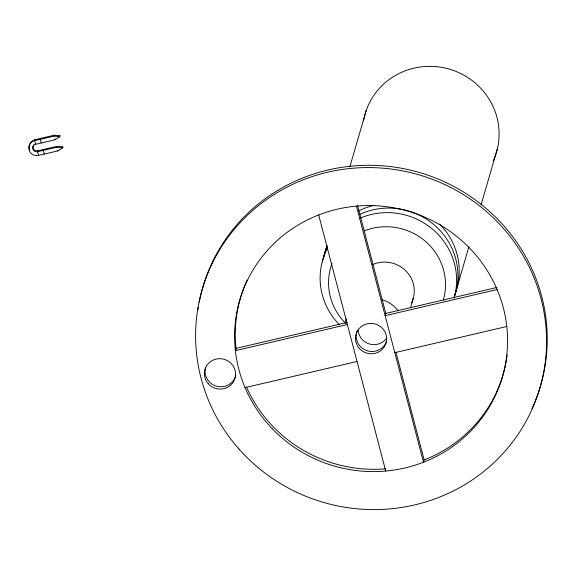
<?xml version="1.0" encoding="UTF-8"?>
<svg xmlns="http://www.w3.org/2000/svg" width="576" height="576" viewBox="0 0 576 576"><rect width="100%" height="100%" fill="white"/><g stroke="black" fill="none" stroke-linecap="round" stroke-linejoin="round"><path stroke-width="0.86" d="M62.604 147.83L56.93 147.197L37.562 151.718A3.91 3.794 16.2 0 1 32.818 148.903A3.91 3.794 16.2 0 1 35.626 144.324L54.994 139.802L59.702 136.742L59.969 135.828L54.295 135.194L34.927 139.716L34.661 140.63A7.819 7.582 16.2 0 0 29.038 149.789A7.819 7.582 16.2 0 0 38.534 155.412L57.895 150.89L62.604 147.83L62.87 146.916L57.197 146.282L37.829 150.804L37.562 151.718L38.534 155.412M35.813 143.698L35.626 144.324L34.661 140.63L54.029 136.109L59.702 136.742M40.594 138.391L40.327 139.306L41.292 142.999M43.495 149.479L43.229 150.394L44.201 154.094M54.029 136.109L54.295 135.194M54.994 139.802L55.26 138.888M56.93 147.197L57.197 146.282M57.895 150.89L58.162 149.976M324.511 254.009L326.916 245.808M349.819 166.882L366.264 110.369M357.581 205.582L385.805 313.409L385.135 315.691L497.117 289.541M410.494 307.865L413.532 297.432M455.609 292.478L468.893 246.758M481.068 204.912L497.362 148.838M507.175 355.025A136.807 132.682 16.2 0 1 424.152 459.936L423.49 462.226L356.465 206.129M58.622 136.699L59.969 135.828M61.524 147.794L62.87 146.916M347.148 322.43L236.045 348.379L235.382 350.669L347.357 324.518M385.805 313.409L496.901 287.46M245.059 387.634L357.034 361.476M394.812 352.656L506.786 326.506M395.928 352.109L424.152 459.936M318.686 214.949L385.711 471.046M37.829 150.804A3.91 3.794 16.2 0 1 33.732 144.792M29.786 150.185A7.819 7.582 16.2 0 1 34.927 139.716M439.582 224.071A68.4 66.341 16.2 0 1 454.392 295.668M323.683 258.084A68.4 66.341 16.2 0 1 327.002 245.93M358.682 210.931A68.4 66.341 16.2 0 1 374.083 205.315M363.528 120.924A68.4 66.341 16.2 0 1 450.446 69.458A68.4 66.341 16.2 0 1 493.214 160.855M386.273 338.695A15.638 15.163 16.2 0 1 369.353 343.958A15.638 15.163 16.2 0 1 358.178 330.221M345.391 323.1A29.318 28.433 16.2 0 1 346.277 318.902M381.701 299.671A29.318 28.433 16.2 0 1 398.081 310.795M372.744 264.521A29.318 28.433 16.2 0 1 405.691 270.734A29.318 28.433 16.2 0 1 411.602 302.918M322.495 261.835A68.4 66.341 16.2 0 1 327.326 246.564M359.532 214.438A68.4 66.341 16.2 0 1 434.722 225.338A68.4 66.341 16.2 0 1 454.284 297.05M345.996 323.683A58.63 56.866 16.2 0 1 332.057 263.347M364.601 230.724A58.63 56.866 16.2 0 1 425.923 241.776A58.63 56.866 16.2 0 1 443.282 300.24M339.566 324.864A68.4 66.341 16.2 0 1 327.305 248.458M359.957 218.232A68.4 66.341 16.2 0 1 432.698 229.313A68.4 66.341 16.2 0 1 454.075 298.123M199.238 302.206A175.889 170.59 16.2 0 1 424.051 173.916A175.889 170.59 16.2 0 1 531.914 408.73M198.036 309.312A175.889 170.59 16.2 0 1 198.302 307.534M385.517 468.835A136.807 132.682 16.2 0 1 246.391 386.899M236.189 349.596A136.807 132.682 16.2 0 1 247.111 280.109M386.518 341.438A15.638 15.163 16.2 0 1 366.718 350.604A15.638 15.163 16.2 0 1 356.983 331.164M235.836 375.25A15.638 15.163 16.2 0 1 217.138 386.345A15.638 15.163 16.2 0 1 205.438 367.934M239.026 449.078A175.889 170.59 16.2 0 0 537.199 396.374A175.889 170.59 16.2 0 0 337.039 170.302A175.889 170.59 16.2 0 0 239.026 449.078M272.21 428.688A136.807 132.682 16.2 0 0 502.006 378.274A136.807 132.682 16.2 0 0 339.041 208.8A136.807 132.682 16.2 0 0 272.21 428.688M359.345 348.408A15.638 15.163 16.2 0 0 385.848 343.721A15.638 15.163 16.2 0 0 368.057 323.626A15.638 15.163 16.2 0 0 359.345 348.408M208.238 383.695A15.638 15.163 16.2 0 0 234.742 379.015A15.638 15.163 16.2 0 0 216.95 358.92A15.638 15.163 16.2 0 0 208.238 383.695"/></g></svg>
